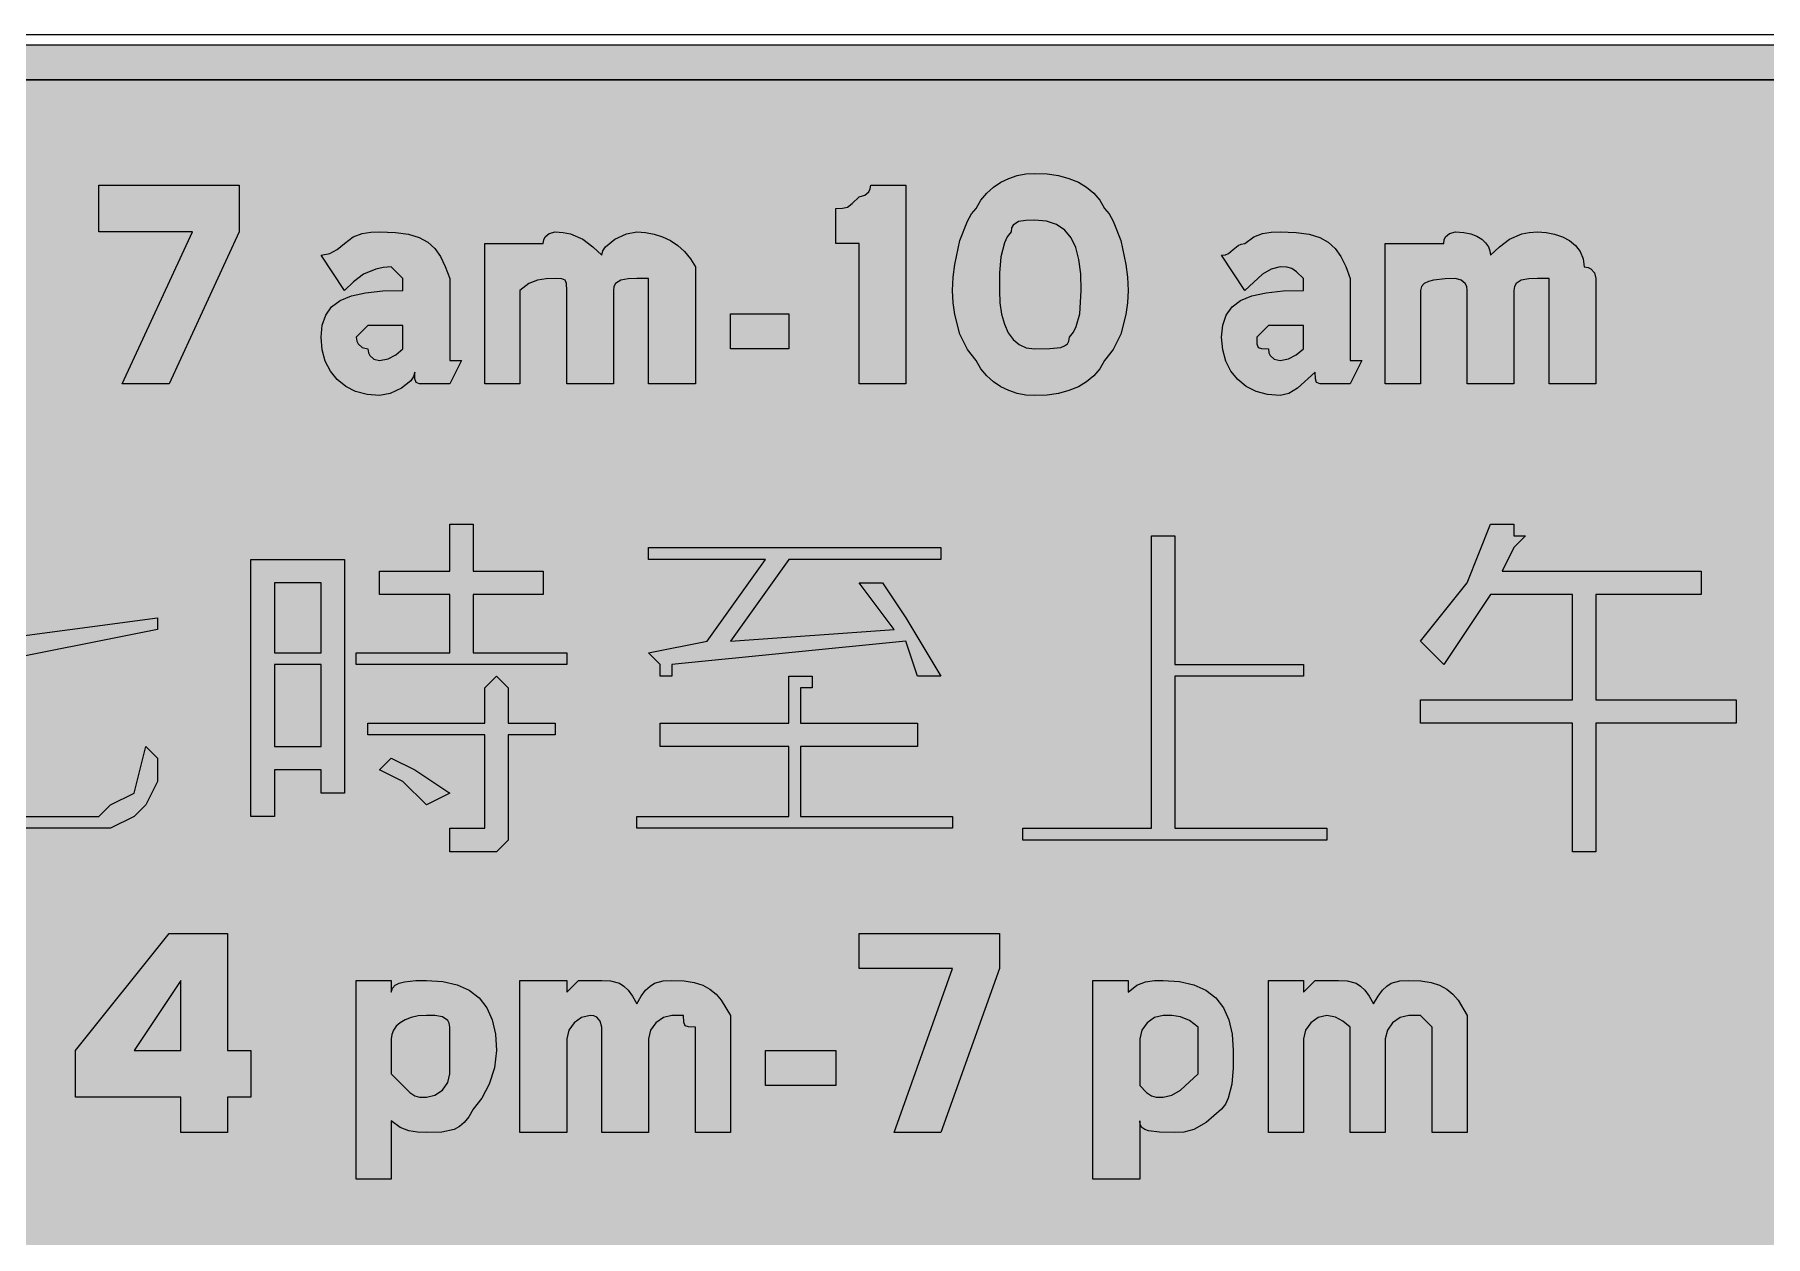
# Model space of a CAD drawing. Header units: metres. Extents: x 15 to 549, y 9 to 262.
# Drawn here: x 203.7 to 381.3, y 138.8 to 262.1 of the extents above; entities that cross this region are included whole.
import ezdxf

# ---------------------------------------------------------------- set-up
doc = ezdxf.new("R2010")
doc.units = ezdxf.units.M
for name, color, linetype, true_color in [('FILL_BLACK_000000', 7, 'Continuous', 0x000000), ('FILL_WHITE_FFFFFF', 7, 'Continuous', 0xffffff), ('STROKE_BLACK_000000', 7, 'Continuous', 0x000000)]:
    doc.layers.add(name, color=color, linetype=linetype, true_color=true_color)

msp = doc.modelspace()

# ---------------------------------------------------------------- hatches: boundary and pattern name
at = {"layer": 'FILL_BLACK_000000', "true_color": 0x000000}
h = msp.add_hatch(color=7, dxfattribs=at)
h.dxf.hatch_style = 1
h.paths.add_polyline_path([(20.99, 9.23), (20.22, 9.64), (19.47, 10.24), (18.57, 10.43), (17.67, 10.84), (16.77, 11.25), (15.87, 11.44), (15.68, 12.32), (15.27, 13.09), (14.67, 13.84), (14.67, 17.44), (14.67, 253.84), (14.67, 256.24), (14.86, 257.12), (15.27, 257.89), (15.87, 258.64), (16.77, 259.35), (17.67, 259.84), (18.57, 260.33), (19.47, 261.04), (21.87, 261.04), (539.07, 261.04), (541.47, 261.04), (542.35, 260.33), (543.12, 259.84), (543.66, 259.35), (543.82, 259.04), (543.87, 258.64), (544.27, 258.59), (544.58, 258.43), (545.07, 257.89), (545.56, 257.12), (546.27, 256.24), (546.27, 253.84), (546.27, 17.44), (546.23, 15.83), (545.97, 14.44), (545.68, 13.76), (545.26, 13.05), (543.87, 11.44), (542.95, 10.56), (541.92, 9.79), (540.66, 9.25), (539.92, 9.09), (539.07, 9.04), (21.87, 9.04), (20.99, 9.23)])
h.paths.add_polyline_path([(18.27, 13.84), (19.15, 13.65), (19.92, 13.24), (20.67, 12.64), (539.07, 12.64), (539.76, 12.66), (540.12, 12.79), (540.25, 13.15), (540.27, 13.84), (541.47, 13.84), (541.87, 13.89), (542.16, 14.03), (542.52, 14.44), (542.67, 15.04), (542.67, 16.24), (542.67, 253.84), (542.65, 254.72), (542.52, 255.49), (542.16, 256.03), (541.87, 256.19), (541.47, 256.24), (541.42, 256.64), (541.26, 256.93), (540.72, 257.29), (539.95, 257.42), (539.07, 257.44), (20.67, 257.44), (19.92, 257.29), (19.15, 256.93), (18.27, 256.24), (18.27, 253.84), (18.27, 16.24), (18.27, 15.04), (18.27, 13.84)], flags=16)
h = msp.add_hatch(color=7, dxfattribs=at)
h.dxf.hatch_style = 1
h.paths.add_polyline_path([(315.66, 233.36), (315.12, 231.34), (314.35, 229.76), (313.47, 228.64), (312.96, 227.8), (312.35, 227.06), (311.61, 226.45), (310.77, 225.94), (309.81, 225.55), (308.75, 225.26), (307.56, 225.1), (306.27, 225.04), (305.37, 225.1), (304.49, 225.26), (303.63, 225.55), (302.82, 225.94), (302.06, 226.45), (301.38, 227.06), (300.77, 227.8), (300.27, 228.64), (299.39, 229.76), (298.62, 231.34), (298.08, 233.36), (297.92, 234.55), (297.87, 235.84), (297.92, 237.19), (298.08, 238.5), (298.62, 240.94), (299.39, 242.93), (299.82, 243.68), (300.27, 244.24), (300.77, 245.08), (301.38, 245.81), (302.06, 246.43), (302.82, 246.94), (303.63, 247.33), (304.49, 247.61), (305.37, 247.78), (306.27, 247.84), (307.56, 247.78), (308.75, 247.61), (309.81, 247.33), (310.77, 246.94), (311.61, 246.43), (312.35, 245.81), (312.96, 245.08), (313.47, 244.24), (313.92, 243.68), (314.35, 242.93), (315.12, 240.94), (315.66, 238.5), (315.82, 237.19), (315.87, 235.84), (315.82, 234.55), (315.66, 233.36)])
h.paths.add_polyline_path([(310.83, 238.99), (310.5, 240.23), (310.02, 241.24), (309.37, 242.03), (308.54, 242.59), (307.51, 242.93), (306.27, 243.04), (305.39, 243.02), (304.62, 242.89), (304.08, 242.53), (303.92, 242.24), (303.87, 241.84), (303.47, 241.34), (303.18, 240.73), (302.82, 239.29), (302.69, 237.62), (302.67, 235.84), (302.73, 234.55), (302.9, 233.38), (303.18, 232.36), (303.57, 231.49), (304.08, 230.79), (304.7, 230.27), (305.43, 229.95), (306.27, 229.84), (307.85, 229.86), (308.97, 229.99), (309.36, 230.13), (309.65, 230.35), (309.81, 230.64), (309.87, 231.04), (310.27, 231.54), (310.56, 232.13), (310.92, 233.44), (311.07, 235.84), (311.01, 237.53), (310.83, 238.99)], flags=16)
h = msp.add_hatch(color=7, dxfattribs=at)
h.dxf.hatch_style = 1
h.paths.add_polyline_path([(210.27, 241.84), (210.27, 246.64), (224.67, 246.64), (224.67, 241.84), (217.47, 226.24), (212.67, 226.24), (219.87, 241.84), (210.27, 241.84)])
h = msp.add_hatch(color=7, dxfattribs=at)
h.dxf.hatch_style = 1
h.paths.add_polyline_path([(288.27, 226.24), (288.27, 240.64), (285.87, 240.64), (285.87, 244.24), (286.58, 244.26), (287.07, 244.39), (287.56, 244.75), (288.27, 245.44), (288.87, 245.59), (289.28, 245.95), (289.42, 246.24), (289.47, 246.64), (293.07, 246.64), (293.07, 226.24), (288.27, 226.24)])
h = msp.add_hatch(color=7, dxfattribs=at)
h.dxf.hatch_style = 1
h.paths.add_polyline_path([(240.27, 238.24), (239.42, 238.19), (238.68, 238.03), (237.42, 237.49), (236.39, 236.72), (235.47, 235.84), (233.07, 239.44), (233.95, 239.63), (234.72, 240.04), (235.47, 240.64), (236.37, 241.33), (237.27, 241.69), (238.17, 241.82), (239.07, 241.84), (240.71, 241.78), (242.05, 241.6), (243.14, 241.27), (244.02, 240.79), (244.73, 240.14), (245.31, 239.31), (245.81, 238.28), (246.27, 237.04), (246.27, 229.84), (246.27, 228.64), (247.47, 228.64), (246.27, 226.24), (243.87, 226.24), (243.18, 226.26), (242.82, 226.39), (242.69, 226.75), (242.67, 227.44), (242.56, 226.99), (242.28, 226.56), (241.32, 225.79), (240.14, 225.25), (239.07, 225.04), (237.78, 225.15), (236.61, 225.47), (235.59, 225.99), (234.72, 226.69), (234.02, 227.56), (233.5, 228.58), (233.18, 229.75), (233.07, 231.04), (233.18, 232.28), (233.54, 233.31), (234.15, 234.14), (235.02, 234.79), (236.18, 235.27), (237.63, 235.6), (239.39, 235.78), (241.47, 235.84), (241.47, 237.04), (240.27, 238.24)])
h.paths.add_polyline_path([(236.86, 230.35), (237.27, 229.99), (237.87, 229.84), (237.92, 229.44), (238.06, 229.15), (238.47, 228.79), (239.07, 228.64), (239.95, 228.83), (240.72, 229.24), (241.47, 229.84), (241.47, 232.24), (237.87, 232.24), (236.67, 231.04), (236.72, 230.64), (236.86, 230.35)], flags=16)
h = msp.add_hatch(color=7, dxfattribs=at)
h.dxf.hatch_style = 1
h.paths.add_polyline_path([(249.87, 226.24), (249.87, 240.64), (253.47, 240.64), (255.87, 240.64), (255.92, 241.04), (256.06, 241.33), (256.47, 241.69), (257.07, 241.84), (257.92, 241.79), (258.66, 241.63), (259.92, 241.09), (260.95, 240.32), (261.87, 239.44), (261.98, 239.89), (262.26, 240.32), (263.22, 241.09), (264.4, 241.63), (265.47, 241.84), (266.37, 241.78), (267.25, 241.61), (268.11, 241.33), (268.92, 240.94), (269.68, 240.43), (270.36, 239.81), (270.97, 239.08), (271.47, 238.24), (271.47, 237.04), (271.47, 226.24), (266.67, 226.24), (266.67, 235.84), (266.67, 237.04), (265.47, 237.04), (264.59, 237.02), (263.82, 236.89), (263.28, 236.53), (263.12, 236.24), (263.07, 235.84), (263.07, 226.24), (258.27, 226.24), (258.27, 235.84), (258.25, 236.53), (258.12, 236.89), (257.76, 237.02), (257.07, 237.04), (256.17, 237.02), (255.27, 236.89), (254.37, 236.53), (253.47, 235.84), (253.47, 226.24), (249.87, 226.24)])
h = msp.add_hatch(color=7, dxfattribs=at)
h.dxf.hatch_style = 1
h.paths.add_polyline_path([(333.16, 237.73), (332.67, 238.09), (332.18, 238.22), (331.47, 238.24), (330.57, 238.03), (329.67, 237.49), (327.87, 235.84), (325.47, 239.44), (325.87, 239.49), (326.18, 239.63), (326.67, 240.04), (327.16, 240.45), (327.47, 240.59), (327.87, 240.64), (328.77, 241.33), (329.67, 241.69), (330.57, 241.82), (331.47, 241.84), (333.11, 241.78), (334.45, 241.6), (335.54, 241.27), (336.42, 240.79), (337.13, 240.14), (337.71, 239.31), (338.21, 238.28), (338.67, 237.04), (338.67, 229.84), (338.67, 228.64), (339.87, 228.64), (338.67, 226.24), (336.27, 226.24), (335.58, 226.26), (335.22, 226.39), (335.09, 226.75), (335.07, 227.44), (333.27, 225.79), (332.37, 225.25), (331.47, 225.04), (330.18, 225.15), (329.01, 225.47), (327.99, 225.99), (327.12, 226.69), (326.42, 227.56), (325.9, 228.58), (325.58, 229.75), (325.47, 231.04), (325.58, 232.28), (325.94, 233.31), (326.55, 234.14), (327.42, 234.79), (328.58, 235.27), (330.03, 235.6), (331.79, 235.78), (333.87, 235.84), (333.87, 237.04), (333.16, 237.73)])
h.paths.add_polyline_path([(329.22, 229.99), (329.58, 229.86), (330.27, 229.84), (330.32, 229.44), (330.46, 229.15), (330.87, 228.79), (331.47, 228.64), (332.35, 228.83), (333.12, 229.24), (333.87, 229.84), (333.87, 232.24), (330.27, 232.24), (329.07, 231.04), (329.09, 230.35), (329.22, 229.99)], flags=16)
h = msp.add_hatch(color=7, dxfattribs=at)
h.dxf.hatch_style = 1
h.paths.add_polyline_path([(342.27, 226.24), (342.27, 240.64), (345.87, 240.64), (348.27, 240.64), (348.32, 241.04), (348.46, 241.33), (348.87, 241.69), (349.47, 241.84), (350.31, 241.79), (351.05, 241.63), (351.66, 241.4), (352.17, 241.09), (352.56, 240.73), (352.85, 240.32), (353.01, 239.89), (353.07, 239.44), (353.99, 240.32), (355.02, 241.09), (356.28, 241.63), (357.02, 241.79), (357.87, 241.84), (358.77, 241.78), (359.63, 241.61), (360.44, 241.33), (361.17, 240.94), (361.78, 240.43), (362.26, 239.81), (362.56, 239.08), (362.67, 238.24), (363.07, 238.19), (363.36, 238.05), (363.72, 237.64), (363.87, 237.04), (363.87, 226.24), (359.07, 226.24), (359.07, 235.84), (359.07, 237.04), (357.87, 237.04), (356.99, 237.02), (356.22, 236.89), (355.68, 236.53), (355.52, 236.24), (355.47, 235.84), (355.47, 226.24), (350.67, 226.24), (350.67, 235.84), (350.62, 236.24), (350.48, 236.53), (350.07, 236.89), (349.47, 237.04), (348.4, 237.02), (347.22, 236.89), (346.69, 236.75), (346.26, 236.53), (345.98, 236.24), (345.87, 235.84), (345.87, 226.24), (342.27, 226.24)])
h = msp.add_hatch(color=7, dxfattribs=at)
h.dxf.hatch_style = 1
h.paths.add_polyline_path([(275.07, 229.84), (275.07, 233.44), (281.07, 233.44), (281.07, 229.84), (275.07, 229.84)])
h = msp.add_hatch(color=7, dxfattribs=at)
h.dxf.hatch_style = 1
h.paths.add_polyline_path([(195.87, 199.84), (195.87, 211.84), (197.07, 211.84), (198.27, 211.84), (198.27, 210.64), (198.27, 199.84), (216.27, 202.24), (216.27, 201.04), (198.27, 197.44), (198.27, 183.04), (199.47, 183.04), (200.67, 181.84), (210.27, 181.84), (211.47, 183.04), (213.87, 184.24), (215.07, 189.04), (216.27, 187.84), (216.27, 185.44), (215.07, 183.04), (213.87, 181.84), (211.47, 180.64), (209.07, 180.64), (198.27, 180.64), (197.07, 180.64), (195.87, 181.84), (195.87, 183.04), (195.87, 197.44), (185.07, 196.24), (185.07, 198.64), (195.87, 199.84)])
h = msp.add_hatch(color=7, dxfattribs=at)
h.dxf.hatch_style = 1
h.paths.add_polyline_path([(258.27, 198.64), (258.27, 197.44), (257.07, 197.44), (237.87, 197.44), (236.67, 197.44), (236.67, 198.64), (237.87, 198.64), (246.27, 198.64), (246.27, 204.64), (240.27, 204.64), (239.07, 204.64), (239.07, 205.84), (239.07, 207.04), (240.27, 207.04), (246.27, 207.04), (246.27, 211.84), (247.47, 211.84), (248.67, 211.84), (248.67, 210.64), (248.67, 207.04), (255.87, 207.04), (255.87, 205.84), (255.87, 204.64), (248.67, 204.64), (248.67, 198.64), (257.07, 198.64), (258.27, 198.64)])
h = msp.add_hatch(color=7, dxfattribs=at)
h.dxf.hatch_style = 1
h.paths.add_polyline_path([(374.67, 204.64), (363.87, 204.64), (363.87, 193.84), (378.27, 193.84), (378.27, 191.44), (363.87, 191.44), (363.87, 178.24), (361.47, 178.24), (361.47, 191.44), (345.87, 191.44), (345.87, 193.84), (361.47, 193.84), (361.47, 204.64), (353.07, 204.64), (350.67, 201.04), (348.27, 197.44), (345.87, 199.84), (350.67, 205.84), (353.07, 211.84), (355.47, 211.84), (355.47, 210.64), (356.67, 210.64), (355.47, 209.44), (354.27, 207.04), (374.67, 207.04), (374.67, 204.64)])
h = msp.add_hatch(color=7, dxfattribs=at)
h.dxf.hatch_style = 1
h.paths.add_polyline_path([(320.67, 196.24), (320.67, 180.64), (336.27, 180.64), (336.27, 179.44), (305.07, 179.44), (305.07, 180.64), (318.27, 180.64), (318.27, 210.64), (319.47, 210.64), (320.67, 210.64), (320.67, 209.44), (320.67, 197.44), (333.87, 197.44), (333.87, 196.24), (320.67, 196.24)])
h = msp.add_hatch(color=7, dxfattribs=at)
h.dxf.hatch_style = 1
h.paths.add_polyline_path([(235.47, 185.44), (235.47, 184.24), (233.07, 184.24), (233.07, 185.44), (233.07, 186.64), (228.27, 186.64), (228.27, 181.84), (227.07, 181.84), (225.87, 181.84), (225.87, 208.24), (235.47, 208.24), (235.47, 185.44)])
h.paths.add_polyline_path([(233.07, 196.24), (233.07, 197.44), (228.27, 197.44), (228.27, 196.24), (228.27, 189.04), (233.07, 189.04), (233.07, 196.24)], flags=16)
h.paths.add_polyline_path([(228.27, 205.84), (228.27, 198.64), (233.07, 198.64), (233.07, 205.84), (228.27, 205.84)], flags=16)
h = msp.add_hatch(color=7, dxfattribs=at)
h.dxf.hatch_style = 1
h.paths.add_polyline_path([(290.67, 205.84), (293.07, 202.24), (296.67, 196.24), (294.27, 196.24), (293.07, 199.84), (269.07, 197.44), (269.07, 196.24), (267.87, 196.24), (267.87, 197.44), (266.67, 198.64), (272.67, 199.84), (278.67, 208.24), (266.67, 208.24), (266.67, 209.44), (296.67, 209.44), (296.67, 208.24), (281.07, 208.24), (275.07, 199.84), (291.87, 201.04), (288.27, 205.84), (290.67, 205.84)])
h = msp.add_hatch(color=7, dxfattribs=at)
h.dxf.hatch_style = 1
h.paths.add_polyline_path([(252.27, 191.44), (257.07, 191.44), (257.07, 190.24), (252.27, 190.24), (252.27, 180.64), (252.27, 179.44), (251.07, 178.24), (247.47, 178.24), (246.27, 178.24), (246.27, 179.44), (246.27, 180.64), (249.87, 180.64), (249.87, 181.84), (249.87, 190.24), (239.07, 190.24), (237.87, 190.24), (237.87, 191.44), (239.07, 191.44), (249.87, 191.44), (249.87, 192.64), (249.87, 195.04), (251.07, 196.24), (252.27, 195.04), (252.27, 192.64), (252.27, 191.44)])
h = msp.add_hatch(color=7, dxfattribs=at)
h.dxf.hatch_style = 1
h.paths.add_polyline_path([(297.87, 181.84), (297.87, 180.64), (265.47, 180.64), (265.47, 181.84), (281.07, 181.84), (281.07, 189.04), (267.87, 189.04), (267.87, 191.44), (281.07, 191.44), (281.07, 196.24), (282.27, 196.24), (283.47, 196.24), (283.47, 195.04), (282.27, 195.04), (282.27, 191.44), (294.27, 191.44), (294.27, 189.04), (282.27, 189.04), (282.27, 181.84), (297.87, 181.84)])
h = msp.add_hatch(color=7, dxfattribs=at)
h.dxf.hatch_style = 1
h.paths.add_polyline_path([(242.67, 186.64), (246.27, 184.24), (243.87, 183.04), (241.47, 185.44), (239.07, 186.64), (240.27, 187.84), (242.67, 186.64)])
h = msp.add_hatch(color=7, dxfattribs=at)
h.dxf.hatch_style = 1
h.paths.add_polyline_path([(207.87, 157.84), (217.47, 169.84), (223.47, 169.84), (223.47, 157.84), (225.87, 157.84), (225.87, 153.04), (223.47, 153.04), (223.47, 149.44), (218.67, 149.44), (218.67, 153.04), (207.87, 153.04), (207.87, 157.84)])
h.paths.add_polyline_path([(218.67, 157.84), (218.67, 165.04), (213.87, 157.84), (218.67, 157.84)], flags=16)
h = msp.add_hatch(color=7, dxfattribs=at)
h.dxf.hatch_style = 1
h.paths.add_polyline_path([(288.27, 166.24), (288.27, 169.84), (302.67, 169.84), (302.67, 166.24), (296.67, 149.44), (291.87, 149.44), (297.87, 166.24), (288.27, 166.24)])
h = msp.add_hatch(color=7, dxfattribs=at)
h.dxf.hatch_style = 1
h.paths.add_polyline_path([(240.27, 165.04), (240.27, 163.84), (240.38, 164.24), (240.66, 164.53), (241.09, 164.75), (241.62, 164.89), (242.8, 165.02), (243.87, 165.04), (245.56, 164.93), (247.02, 164.59), (248.26, 164.03), (249.27, 163.24), (250.06, 162.23), (250.62, 160.99), (250.96, 159.53), (251.07, 157.84), (250.86, 156.06), (250.32, 154.39), (249.55, 152.95), (248.67, 151.84), (248.22, 151.05), (247.75, 150.45), (247.26, 150.03), (246.72, 149.74), (245.46, 149.48), (243.87, 149.44), (242.97, 149.46), (242.07, 149.59), (241.17, 149.95), (240.27, 150.64), (240.27, 144.64), (236.67, 144.64), (236.67, 165.04), (240.27, 165.04)])
h.paths.add_polyline_path([(245.52, 153.79), (246.06, 154.56), (246.27, 155.44), (246.27, 159.04), (246.27, 160.24), (246.22, 160.64), (246.06, 160.93), (245.52, 161.29), (244.75, 161.42), (243.87, 161.44), (243.03, 161.39), (242.3, 161.23), (241.68, 161), (241.17, 160.69), (240.78, 160.33), (240.5, 159.92), (240.33, 159.49), (240.27, 159.04), (240.27, 155.44), (241.47, 154.24), (242.18, 153.55), (242.67, 153.19), (243.16, 153.06), (243.87, 153.04), (244.75, 153.25), (245.52, 153.79)], flags=16)
h = msp.add_hatch(color=7, dxfattribs=at)
h.dxf.hatch_style = 1
h.paths.add_polyline_path([(253.47, 149.44), (253.47, 165.04), (258.27, 165.04), (258.27, 163.84), (259.47, 165.04), (261.87, 165.04), (262.77, 165), (263.67, 164.74), (264.12, 164.45), (264.57, 164.03), (265.02, 163.43), (265.47, 162.64), (265.92, 163.43), (266.37, 164.03), (266.82, 164.45), (267.27, 164.74), (268.17, 165), (269.07, 165.04), (270.31, 164.98), (271.36, 164.81), (272.23, 164.53), (272.97, 164.14), (273.59, 163.63), (274.13, 163.01), (275.07, 161.44), (275.07, 160.24), (275.07, 149.44), (271.47, 149.44), (271.47, 160.24), (270.78, 160.26), (270.42, 160.39), (270.29, 160.75), (270.27, 161.44), (269.07, 161.44), (268.19, 161.23), (267.42, 160.69), (266.88, 159.92), (266.67, 159.04), (266.67, 149.44), (261.87, 149.44), (261.87, 160.24), (261.72, 160.84), (261.36, 161.25), (261.07, 161.39), (260.67, 161.44), (259.79, 161.23), (259.02, 160.69), (258.48, 159.92), (258.27, 159.04), (258.27, 149.44), (253.47, 149.44)])
h = msp.add_hatch(color=7, dxfattribs=at)
h.dxf.hatch_style = 1
h.paths.add_polyline_path([(315.87, 165.04), (315.87, 163.84), (316.77, 164.53), (317.67, 164.89), (318.57, 165.02), (319.47, 165.04), (321.16, 164.93), (322.62, 164.59), (323.86, 164.03), (324.87, 163.24), (325.66, 162.23), (326.22, 160.99), (326.56, 159.53), (326.67, 157.84), (326.65, 156.06), (326.52, 154.39), (326.16, 152.95), (325.87, 152.34), (325.47, 151.84), (323.88, 150.45), (322.62, 149.74), (321.59, 149.48), (320.67, 149.44), (319.1, 149.46), (317.97, 149.59), (317.58, 149.73), (317.29, 149.95), (317.13, 150.24), (317.07, 150.64), (317.07, 144.64), (312.27, 144.64), (312.27, 165.04), (315.87, 165.04)])
h.paths.add_polyline_path([(321.27, 153.79), (323.07, 155.44), (323.07, 159.04), (323.07, 160.24), (322.17, 160.93), (321.27, 161.29), (320.37, 161.42), (319.47, 161.44), (318.59, 161.23), (317.82, 160.69), (317.28, 159.92), (317.07, 159.04), (317.07, 155.44), (317.07, 154.24), (317.78, 153.55), (318.27, 153.19), (318.76, 153.06), (319.47, 153.04), (320.37, 153.25), (321.27, 153.79)], flags=16)
h = msp.add_hatch(color=7, dxfattribs=at)
h.dxf.hatch_style = 1
h.paths.add_polyline_path([(330.27, 149.44), (330.27, 165.04), (333.87, 165.04), (333.87, 163.84), (335.07, 165.04), (337.47, 165.04), (338.37, 165), (339.27, 164.74), (339.72, 164.45), (340.17, 164.03), (340.62, 163.43), (341.07, 162.64), (341.52, 163.43), (341.97, 164.03), (342.42, 164.45), (342.87, 164.74), (343.77, 165), (344.67, 165.04), (345.91, 164.98), (346.96, 164.81), (347.83, 164.53), (348.57, 164.14), (349.19, 163.63), (349.73, 163.01), (350.67, 161.44), (350.67, 160.24), (350.67, 149.44), (347.07, 149.44), (347.07, 160.24), (345.87, 161.44), (344.67, 161.44), (343.79, 161.23), (343.02, 160.69), (342.48, 159.92), (342.27, 159.04), (342.27, 149.44), (338.67, 149.44), (338.67, 160.24), (337.92, 160.84), (337.15, 161.25), (336.27, 161.44), (335.39, 161.23), (334.62, 160.69), (334.08, 159.92), (333.87, 159.04), (333.87, 149.44), (330.27, 149.44)])
h = msp.add_hatch(color=7, dxfattribs=at)
h.dxf.hatch_style = 1
h.paths.add_polyline_path([(278.67, 154.24), (278.67, 157.84), (285.87, 157.84), (285.87, 154.24), (278.67, 154.24)])
at = {"layer": 'FILL_WHITE_FFFFFF', "true_color": 0xffffff}
h = msp.add_hatch(color=7, dxfattribs=at)
h.dxf.hatch_style = 1
h.paths.add_polyline_path([(539.95, 257.42), (540.72, 257.29), (541.26, 256.93), (541.42, 256.64), (541.47, 256.24), (541.87, 256.19), (542.16, 256.03), (542.52, 255.49), (542.65, 254.72), (542.67, 253.84), (542.67, 16.24), (542.67, 15.04), (542.52, 14.44), (542.16, 14.03), (541.87, 13.89), (541.47, 13.84), (540.72, 13.24), (539.95, 12.83), (539.07, 12.64), (20.67, 12.64), (19.47, 13.84), (18.27, 13.84), (18.27, 15.04), (18.27, 16.24), (18.27, 253.84), (18.27, 256.24), (19.15, 256.93), (19.92, 257.29), (20.67, 257.44), (539.07, 257.44), (539.95, 257.42)])

# ---------------------------------------------------------------- linework, layer by layer
at = {"layer": 'FILL_BLACK_000000', "lineweight": 0, "true_color": 0x000000}
for points in [[(21.87, 261.04), (539.07, 261.04)], [(20.67, 12.64), (539.07, 12.64), (539.76, 12.66), (540.12, 12.79), (540.25, 13.15), (540.27, 13.84), (541.47, 13.84), (541.87, 13.89), (542.16, 14.03), (542.52, 14.44), (542.67, 15.04), (542.67, 16.24), (542.67, 253.84), (542.65, 254.72), (542.52, 255.49), (542.16, 256.03), (541.87, 256.19), (541.47, 256.24), (541.42, 256.64), (541.26, 256.93), (540.72, 257.29), (539.95, 257.42), (539.07, 257.44), (20.67, 257.44)], [(198.27, 199.84), (216.27, 202.24), (216.27, 201.04), (198.27, 197.44)], [(200.67, 181.84), (210.27, 181.84), (211.47, 183.04), (213.87, 184.24), (215.07, 189.04), (216.27, 187.84), (216.27, 185.44), (215.07, 183.04), (213.87, 181.84), (211.47, 180.64), (209.07, 180.64), (198.27, 180.64)]]:
    msp.add_lwpolyline(points, dxfattribs=at)
for points in [[(315.66, 233.36), (315.12, 231.34), (314.35, 229.76), (313.47, 228.64), (312.96, 227.8), (312.35, 227.06), (311.61, 226.45), (310.77, 225.94), (309.81, 225.55), (308.75, 225.26), (307.56, 225.1), (306.27, 225.04), (305.37, 225.1), (304.49, 225.26), (303.63, 225.55), (302.82, 225.94), (302.06, 226.45), (301.38, 227.06), (300.77, 227.8), (300.27, 228.64), (299.39, 229.76), (298.62, 231.34), (298.08, 233.36), (297.92, 234.55), (297.87, 235.84), (297.92, 237.19), (298.08, 238.5), (298.62, 240.94), (299.39, 242.93), (299.82, 243.68), (300.27, 244.24), (300.77, 245.08), (301.38, 245.81), (302.06, 246.43), (302.82, 246.94), (303.63, 247.33), (304.49, 247.61), (305.37, 247.78), (306.27, 247.84), (307.56, 247.78), (308.75, 247.61), (309.81, 247.33), (310.77, 246.94), (311.61, 246.43), (312.35, 245.81), (312.96, 245.08), (313.47, 244.24), (313.92, 243.68), (314.35, 242.93), (315.12, 240.94), (315.66, 238.5), (315.82, 237.19), (315.87, 235.84), (315.82, 234.55)], [(210.27, 241.84), (210.27, 246.64), (224.67, 246.64), (224.67, 241.84), (217.47, 226.24), (212.67, 226.24), (219.87, 241.84)], [(288.27, 226.24), (288.27, 240.64), (285.87, 240.64), (285.87, 244.24), (286.58, 244.26), (287.07, 244.39), (287.56, 244.75), (288.27, 245.44), (288.87, 245.59), (289.28, 245.95), (289.42, 246.24), (289.47, 246.64), (293.07, 246.64), (293.07, 226.24)], [(240.27, 238.24), (239.42, 238.19), (238.68, 238.03), (237.42, 237.49), (236.39, 236.72), (235.47, 235.84), (233.07, 239.44), (233.95, 239.63), (234.72, 240.04), (235.47, 240.64), (236.37, 241.33), (237.27, 241.69), (238.17, 241.82), (239.07, 241.84), (240.71, 241.78), (242.05, 241.6), (243.14, 241.27), (244.02, 240.79), (244.73, 240.14), (245.31, 239.31), (245.81, 238.28), (246.27, 237.04), (246.27, 229.84), (246.27, 228.64), (247.47, 228.64), (246.27, 226.24), (243.87, 226.24), (243.18, 226.26), (242.82, 226.39), (242.69, 226.75), (242.67, 227.44), (242.56, 226.99), (242.28, 226.56), (241.32, 225.79), (240.14, 225.25), (239.07, 225.04), (237.78, 225.15), (236.61, 225.47), (235.59, 225.99), (234.72, 226.69), (234.02, 227.56), (233.5, 228.58), (233.18, 229.75), (233.07, 231.04), (233.18, 232.28), (233.54, 233.31), (234.15, 234.14), (235.02, 234.79), (236.18, 235.27), (237.63, 235.6), (239.39, 235.78), (241.47, 235.84), (241.47, 237.04)], [(249.87, 226.24), (249.87, 240.64), (253.47, 240.64), (255.87, 240.64), (255.92, 241.04), (256.06, 241.33), (256.47, 241.69), (257.07, 241.84), (257.92, 241.79), (258.66, 241.63), (259.92, 241.09), (260.95, 240.32), (261.87, 239.44), (261.98, 239.89), (262.26, 240.32), (263.22, 241.09), (264.4, 241.63), (265.47, 241.84), (266.37, 241.78), (267.25, 241.61), (268.11, 241.33), (268.92, 240.94), (269.68, 240.43), (270.36, 239.81), (270.97, 239.08), (271.47, 238.24), (271.47, 237.04), (271.47, 226.24), (266.67, 226.24), (266.67, 235.84), (266.67, 237.04), (265.47, 237.04), (264.59, 237.02), (263.82, 236.89), (263.28, 236.53), (263.12, 236.24), (263.07, 235.84), (263.07, 226.24), (258.27, 226.24), (258.27, 235.84), (258.25, 236.53), (258.12, 236.89), (257.76, 237.02), (257.07, 237.04), (256.17, 237.02), (255.27, 236.89), (254.37, 236.53), (253.47, 235.84), (253.47, 226.24)], [(310.83, 238.99), (310.5, 240.23), (310.02, 241.24), (309.37, 242.03), (308.54, 242.59), (307.51, 242.93), (306.27, 243.04), (305.39, 243.02), (304.62, 242.89), (304.08, 242.53), (303.92, 242.24), (303.87, 241.84), (303.47, 241.34), (303.18, 240.73), (302.82, 239.29), (302.69, 237.62), (302.67, 235.84), (302.73, 234.55), (302.9, 233.38), (303.18, 232.36), (303.57, 231.49), (304.08, 230.79), (304.7, 230.27), (305.43, 229.95), (306.27, 229.84), (307.85, 229.86), (308.97, 229.99), (309.36, 230.13), (309.65, 230.35), (309.81, 230.64), (309.87, 231.04), (310.27, 231.54), (310.56, 232.13), (310.92, 233.44), (311.07, 235.84), (311.01, 237.53)], [(333.16, 237.73), (332.67, 238.09), (332.18, 238.22), (331.47, 238.24), (330.57, 238.03), (329.67, 237.49), (327.87, 235.84), (325.47, 239.44), (325.87, 239.49), (326.18, 239.63), (326.67, 240.04), (327.16, 240.45), (327.47, 240.59), (327.87, 240.64), (328.77, 241.33), (329.67, 241.69), (330.57, 241.82), (331.47, 241.84), (333.11, 241.78), (334.45, 241.6), (335.54, 241.27), (336.42, 240.79), (337.13, 240.14), (337.71, 239.31), (338.21, 238.28), (338.67, 237.04), (338.67, 229.84), (338.67, 228.64), (339.87, 228.64), (338.67, 226.24), (336.27, 226.24), (335.58, 226.26), (335.22, 226.39), (335.09, 226.75), (335.07, 227.44), (333.27, 225.79), (332.37, 225.25), (331.47, 225.04), (330.18, 225.15), (329.01, 225.47), (327.99, 225.99), (327.12, 226.69), (326.42, 227.56), (325.9, 228.58), (325.58, 229.75), (325.47, 231.04), (325.58, 232.28), (325.94, 233.31), (326.55, 234.14), (327.42, 234.79), (328.58, 235.27), (330.03, 235.6), (331.79, 235.78), (333.87, 235.84), (333.87, 237.04)], [(342.27, 226.24), (342.27, 240.64), (345.87, 240.64), (348.27, 240.64), (348.32, 241.04), (348.46, 241.33), (348.87, 241.69), (349.47, 241.84), (350.31, 241.79), (351.05, 241.63), (351.66, 241.4), (352.17, 241.09), (352.56, 240.73), (352.85, 240.32), (353.01, 239.89), (353.07, 239.44), (353.99, 240.32), (355.02, 241.09), (356.28, 241.63), (357.02, 241.79), (357.87, 241.84), (358.77, 241.78), (359.63, 241.61), (360.44, 241.33), (361.17, 240.94), (361.78, 240.43), (362.26, 239.81), (362.56, 239.08), (362.67, 238.24), (363.07, 238.19), (363.36, 238.05), (363.72, 237.64), (363.87, 237.04), (363.87, 226.24), (359.07, 226.24), (359.07, 235.84), (359.07, 237.04), (357.87, 237.04), (356.99, 237.02), (356.22, 236.89), (355.68, 236.53), (355.52, 236.24), (355.47, 235.84), (355.47, 226.24), (350.67, 226.24), (350.67, 235.84), (350.62, 236.24), (350.48, 236.53), (350.07, 236.89), (349.47, 237.04), (348.4, 237.02), (347.22, 236.89), (346.69, 236.75), (346.26, 236.53), (345.98, 236.24), (345.87, 235.84), (345.87, 226.24)], [(275.07, 229.84), (275.07, 233.44), (281.07, 233.44), (281.07, 229.84)], [(236.86, 230.35), (237.27, 229.99), (237.87, 229.84), (237.92, 229.44), (238.06, 229.15), (238.47, 228.79), (239.07, 228.64), (239.95, 228.83), (240.72, 229.24), (241.47, 229.84), (241.47, 232.24), (237.87, 232.24), (236.67, 231.04), (236.72, 230.64)], [(329.22, 229.99), (329.58, 229.86), (330.27, 229.84), (330.32, 229.44), (330.46, 229.15), (330.87, 228.79), (331.47, 228.64), (332.35, 228.83), (333.12, 229.24), (333.87, 229.84), (333.87, 232.24), (330.27, 232.24), (329.07, 231.04), (329.09, 230.35)], [(258.27, 198.64), (258.27, 197.44), (257.07, 197.44), (237.87, 197.44), (236.67, 197.44), (236.67, 198.64), (237.87, 198.64), (246.27, 198.64), (246.27, 204.64), (240.27, 204.64), (239.07, 204.64), (239.07, 205.84), (239.07, 207.04), (240.27, 207.04), (246.27, 207.04), (246.27, 211.84), (247.47, 211.84), (248.67, 211.84), (248.67, 210.64), (248.67, 207.04), (255.87, 207.04), (255.87, 205.84), (255.87, 204.64), (248.67, 204.64), (248.67, 198.64), (257.07, 198.64)], [(374.67, 204.64), (363.87, 204.64), (363.87, 193.84), (378.27, 193.84), (378.27, 191.44), (363.87, 191.44), (363.87, 178.24), (361.47, 178.24), (361.47, 191.44), (345.87, 191.44), (345.87, 193.84), (361.47, 193.84), (361.47, 204.64), (353.07, 204.64), (350.67, 201.04), (348.27, 197.44), (345.87, 199.84), (350.67, 205.84), (353.07, 211.84), (355.47, 211.84), (355.47, 210.64), (356.67, 210.64), (355.47, 209.44), (354.27, 207.04), (374.67, 207.04)], [(320.67, 196.24), (320.67, 180.64), (336.27, 180.64), (336.27, 179.44), (305.07, 179.44), (305.07, 180.64), (318.27, 180.64), (318.27, 210.64), (319.47, 210.64), (320.67, 210.64), (320.67, 209.44), (320.67, 197.44), (333.87, 197.44), (333.87, 196.24)], [(235.47, 185.44), (235.47, 184.24), (233.07, 184.24), (233.07, 185.44), (233.07, 186.64), (228.27, 186.64), (228.27, 181.84), (227.07, 181.84), (225.87, 181.84), (225.87, 208.24), (235.47, 208.24)], [(290.67, 205.84), (293.07, 202.24), (296.67, 196.24), (294.27, 196.24), (293.07, 199.84), (269.07, 197.44), (269.07, 196.24), (267.87, 196.24), (267.87, 197.44), (266.67, 198.64), (272.67, 199.84), (278.67, 208.24), (266.67, 208.24), (266.67, 209.44), (296.67, 209.44), (296.67, 208.24), (281.07, 208.24), (275.07, 199.84), (291.87, 201.04), (288.27, 205.84)], [(228.27, 205.84), (228.27, 198.64), (233.07, 198.64), (233.07, 205.84)], [(233.07, 196.24), (233.07, 197.44), (228.27, 197.44), (228.27, 196.24), (228.27, 189.04), (233.07, 189.04)], [(252.27, 191.44), (257.07, 191.44), (257.07, 190.24), (252.27, 190.24), (252.27, 180.64), (252.27, 179.44), (251.07, 178.24), (247.47, 178.24), (246.27, 178.24), (246.27, 179.44), (246.27, 180.64), (249.87, 180.64), (249.87, 181.84), (249.87, 190.24), (239.07, 190.24), (237.87, 190.24), (237.87, 191.44), (239.07, 191.44), (249.87, 191.44), (249.87, 192.64), (249.87, 195.04), (251.07, 196.24), (252.27, 195.04), (252.27, 192.64)], [(297.87, 181.84), (297.87, 180.64), (265.47, 180.64), (265.47, 181.84), (281.07, 181.84), (281.07, 189.04), (267.87, 189.04), (267.87, 191.44), (281.07, 191.44), (281.07, 196.24), (282.27, 196.24), (283.47, 196.24), (283.47, 195.04), (282.27, 195.04), (282.27, 191.44), (294.27, 191.44), (294.27, 189.04), (282.27, 189.04), (282.27, 181.84)], [(242.67, 186.64), (246.27, 184.24), (243.87, 183.04), (241.47, 185.44), (239.07, 186.64), (240.27, 187.84)], [(207.87, 157.84), (217.47, 169.84), (223.47, 169.84), (223.47, 157.84), (225.87, 157.84), (225.87, 153.04), (223.47, 153.04), (223.47, 149.44), (218.67, 149.44), (218.67, 153.04), (207.87, 153.04)], [(288.27, 166.24), (288.27, 169.84), (302.67, 169.84), (302.67, 166.24), (296.67, 149.44), (291.87, 149.44), (297.87, 166.24)], [(218.67, 157.84), (218.67, 165.04), (213.87, 157.84)], [(240.27, 165.04), (240.27, 163.84), (240.38, 164.24), (240.66, 164.53), (241.09, 164.75), (241.62, 164.89), (242.8, 165.02), (243.87, 165.04), (245.56, 164.93), (247.02, 164.59), (248.26, 164.03), (249.27, 163.24), (250.06, 162.23), (250.62, 160.99), (250.96, 159.53), (251.07, 157.84), (250.86, 156.06), (250.32, 154.39), (249.55, 152.95), (248.67, 151.84), (248.22, 151.05), (247.75, 150.45), (247.26, 150.03), (246.72, 149.74), (245.46, 149.48), (243.87, 149.44), (242.97, 149.46), (242.07, 149.59), (241.17, 149.95), (240.27, 150.64), (240.27, 144.64), (236.67, 144.64), (236.67, 165.04)], [(253.47, 149.44), (253.47, 165.04), (258.27, 165.04), (258.27, 163.84), (259.47, 165.04), (261.87, 165.04), (262.77, 165), (263.67, 164.74), (264.12, 164.45), (264.57, 164.03), (265.02, 163.43), (265.47, 162.64), (265.92, 163.43), (266.37, 164.03), (266.82, 164.45), (267.27, 164.74), (268.17, 165), (269.07, 165.04), (270.31, 164.98), (271.36, 164.81), (272.23, 164.53), (272.97, 164.14), (273.59, 163.63), (274.13, 163.01), (275.07, 161.44), (275.07, 160.24), (275.07, 149.44), (271.47, 149.44), (271.47, 160.24), (270.78, 160.26), (270.42, 160.39), (270.29, 160.75), (270.27, 161.44), (269.07, 161.44), (268.19, 161.23), (267.42, 160.69), (266.88, 159.92), (266.67, 159.04), (266.67, 149.44), (261.87, 149.44), (261.87, 160.24), (261.72, 160.84), (261.36, 161.25), (261.07, 161.39), (260.67, 161.44), (259.79, 161.23), (259.02, 160.69), (258.48, 159.92), (258.27, 159.04), (258.27, 149.44)], [(315.87, 165.04), (315.87, 163.84), (316.77, 164.53), (317.67, 164.89), (318.57, 165.02), (319.47, 165.04), (321.16, 164.93), (322.62, 164.59), (323.86, 164.03), (324.87, 163.24), (325.66, 162.23), (326.22, 160.99), (326.56, 159.53), (326.67, 157.84), (326.65, 156.06), (326.52, 154.39), (326.16, 152.95), (325.87, 152.34), (325.47, 151.84), (323.88, 150.45), (322.62, 149.74), (321.59, 149.48), (320.67, 149.44), (319.1, 149.46), (317.97, 149.59), (317.58, 149.73), (317.29, 149.95), (317.13, 150.24), (317.07, 150.64), (317.07, 144.64), (312.27, 144.64), (312.27, 165.04)], [(330.27, 149.44), (330.27, 165.04), (333.87, 165.04), (333.87, 163.84), (335.07, 165.04), (337.47, 165.04), (338.37, 165), (339.27, 164.74), (339.72, 164.45), (340.17, 164.03), (340.62, 163.43), (341.07, 162.64), (341.52, 163.43), (341.97, 164.03), (342.42, 164.45), (342.87, 164.74), (343.77, 165), (344.67, 165.04), (345.91, 164.98), (346.96, 164.81), (347.83, 164.53), (348.57, 164.14), (349.19, 163.63), (349.73, 163.01), (350.67, 161.44), (350.67, 160.24), (350.67, 149.44), (347.07, 149.44), (347.07, 160.24), (345.87, 161.44), (344.67, 161.44), (343.79, 161.23), (343.02, 160.69), (342.48, 159.92), (342.27, 159.04), (342.27, 149.44), (338.67, 149.44), (338.67, 160.24), (337.92, 160.84), (337.15, 161.25), (336.27, 161.44), (335.39, 161.23), (334.62, 160.69), (334.08, 159.92), (333.87, 159.04), (333.87, 149.44)], [(245.52, 153.79), (246.06, 154.56), (246.27, 155.44), (246.27, 159.04), (246.27, 160.24), (246.22, 160.64), (246.06, 160.93), (245.52, 161.29), (244.75, 161.42), (243.87, 161.44), (243.03, 161.39), (242.3, 161.23), (241.68, 161), (241.17, 160.69), (240.78, 160.33), (240.5, 159.92), (240.33, 159.49), (240.27, 159.04), (240.27, 155.44), (241.47, 154.24), (242.18, 153.55), (242.67, 153.19), (243.16, 153.06), (243.87, 153.04), (244.75, 153.25)], [(321.27, 153.79), (323.07, 155.44), (323.07, 159.04), (323.07, 160.24), (322.17, 160.93), (321.27, 161.29), (320.37, 161.42), (319.47, 161.44), (318.59, 161.23), (317.82, 160.69), (317.28, 159.92), (317.07, 159.04), (317.07, 155.44), (317.07, 154.24), (317.78, 153.55), (318.27, 153.19), (318.76, 153.06), (319.47, 153.04), (320.37, 153.25)], [(278.67, 154.24), (278.67, 157.84), (285.87, 157.84), (285.87, 154.24)]]:
    msp.add_lwpolyline(points, close=True, dxfattribs=at)
at = {"layer": 'FILL_WHITE_FFFFFF', "lineweight": 0, "true_color": 0xffffff}
msp.add_lwpolyline([(20.67, 257.44), (539.07, 257.44), (539.95, 257.42), (540.72, 257.29), (541.26, 256.93), (541.42, 256.64), (541.47, 256.24), (541.87, 256.19), (542.16, 256.03), (542.52, 255.49), (542.65, 254.72), (542.67, 253.84), (542.67, 16.24), (542.67, 15.04), (542.52, 14.44), (542.16, 14.03), (541.87, 13.89), (541.47, 13.84), (540.72, 13.24), (539.95, 12.83), (539.07, 12.64), (20.67, 12.64)], dxfattribs=at)
at = {"layer": 'STROKE_BLACK_000000', "lineweight": 0, "true_color": 0x000000}
msp.add_lwpolyline([(19.27, 262.08), (539.27, 262.08)], dxfattribs=at)
msp.add_lwpolyline([(19.27, 262.08), (539.27, 262.08)], dxfattribs=at)

doc.saveas('drawing.dxf')
